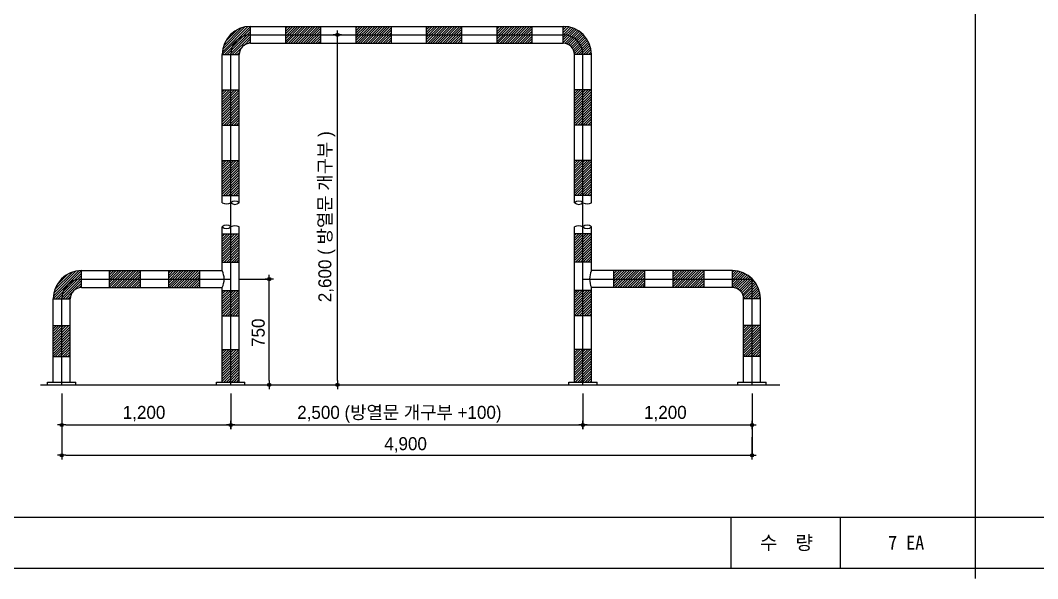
# Model space of a CAD drawing. Header units: millimetres. Extents: x 252735598 to 254973116, y 504272514 to 504550014.
# Drawn here: x 254842100 to 254890234, y 504272514 to 504298900 of the extents above; entities that cross this region are included whole.
import ezdxf

# ---------------------------------------------------------------- set-up
doc = ezdxf.new("R2010")
doc.units = ezdxf.units.MM
for name, color, linetype in [('CON', 1, 'Continuous'), ('DIM', 7, 'Continuous'), ('HATCH', 8, 'Continuous'), ('TEX', 7, 'Continuous'), ('text-1', 3, 'Continuous')]:
    doc.layers.add(name, color=color, linetype=linetype)
doc.styles.add('JAS(HY울릉도M)', font='')
doc.styles.add('울릉도M', font='')
doc.styles.get('JAS(HY울릉도M)').set_extended_font_data('Dotum')
doc.styles.get('울릉도M').set_extended_font_data('DotumChe')

msp = doc.modelspace()

# ---------------------------------------------------------------- linework, layer by layer
at = {"layer": 'CON', "color": 253}
for p, q in [((254851656.4, 504297282.6, 3333.3), (254852989.7, 504298615.9, 3333.3)), ((254851660.4, 504297404.4, 3333.3), (254852866.3, 504298610.3, 3333.3)), ((254851680.3, 504297542.2, 3333.3), (254852728.5, 504298590.4, 3333.3)), ((254851722.6, 504297702.4, 3333.3), (254852568.4, 504298548.1, 3333.3)), ((254851774.2, 504297282.6, 3333.3), (254852988.1, 504298496.5, 3333.3)), ((254851810.8, 504297908.4, 3333.3), (254852362.3, 504298459.9, 3333.3)), ((254854654.8, 504298513.2, 3333.3), (254854757.5, 504298615.9, 3333.3)), ((254854654.8, 504298277.5, 3333.3), (254854993.2, 504298615.9, 3333.3)), ((254854654.8, 504298395.4, 3333.3), (254854875.3, 504298615.9, 3333.3)), ((254854654.8, 504298041.8, 3333.3), (254855228.9, 504298615.9, 3333.3)), ((254854654.8, 504298159.7, 3333.3), (254855111, 504298615.9, 3333.3)), ((254854654.8, 504297924, 3333.3), (254855346.7, 504298615.9, 3333.3)), ((254854664.6, 504297815.9, 3333.3), (254855464.6, 504298615.9, 3333.3)), ((254854782.4, 504297815.9, 3333.3), (254855582.4, 504298615.9, 3333.3)), ((254854900.3, 504297815.9, 3333.3), (254855700.3, 504298615.9, 3333.3)), ((254855018.1, 504297815.9, 3333.3), (254855818.1, 504298615.9, 3333.3)), ((254855136, 504297815.9, 3333.3), (254855936, 504298615.9, 3333.3)), ((254855253.8, 504297815.9, 3333.3), (254856053.8, 504298615.9, 3333.3)), ((254855371.7, 504297815.9, 3333.3), (254856171.7, 504298615.9, 3333.3)), ((254855489.5, 504297815.9, 3333.3), (254856289.5, 504298615.9, 3333.3)), ((254855607.4, 504297815.9, 3333.3), (254856321.5, 504298530, 3333.3)), ((254857988.1, 504298546.7, 3333.3), (254858057.3, 504298615.9, 3333.3)), ((254857988.1, 504298311, 3333.3), (254858293, 504298615.9, 3333.3)), ((254857988.1, 504298428.9, 3333.3), (254858175.2, 504298615.9, 3333.3)), ((254857988.1, 504298075.3, 3333.3), (254858528.7, 504298615.9, 3333.3)), ((254857988.1, 504298193.2, 3333.3), (254858410.9, 504298615.9, 3333.3)), ((254857988.1, 504297839.6, 3333.3), (254858764.4, 504298615.9, 3333.3)), ((254857988.1, 504297957.5, 3333.3), (254858646.6, 504298615.9, 3333.3)), ((254858082.3, 504297815.9, 3333.3), (254858882.3, 504298615.9, 3333.3)), ((254858200.1, 504297815.9, 3333.3), (254859000.1, 504298615.9, 3333.3)), ((254858318, 504297815.9, 3333.3), (254859118, 504298615.9, 3333.3)), ((254858435.8, 504297815.9, 3333.3), (254859235.8, 504298615.9, 3333.3)), ((254858553.7, 504297815.9, 3333.3), (254859353.7, 504298615.9, 3333.3)), ((254858671.5, 504297815.9, 3333.3), (254859471.5, 504298615.9, 3333.3)), ((254858789.4, 504297815.9, 3333.3), (254859589.4, 504298615.9, 3333.3)), ((254858907.2, 504297815.9, 3333.3), (254859654.8, 504298563.5, 3333.3)), ((254859025.1, 504297815.9, 3333.3), (254859654.8, 504298445.6, 3333.3)), ((254861321.5, 504298580.2, 3333.3), (254861357.1, 504298615.9, 3333.3)), ((254861321.5, 504298344.5, 3333.3), (254861592.8, 504298615.9, 3333.3)), ((254861321.5, 504298462.4, 3333.3), (254861475, 504298615.9, 3333.3)), ((254861321.5, 504298226.7, 3333.3), (254861710.7, 504298615.9, 3333.3)), ((254861321.5, 504298108.8, 3333.3), (254861828.5, 504298615.9, 3333.3)), ((254861321.5, 504297991, 3333.3), (254861946.4, 504298615.9, 3333.3)), ((254861321.5, 504297873.1, 3333.3), (254862064.2, 504298615.9, 3333.3)), ((254861380.4, 504297814.2, 3333.3), (254862182.1, 504298615.9, 3333.3)), ((254861499.9, 504297815.9, 3333.3), (254862299.9, 504298615.9, 3333.3)), ((254861617.8, 504297815.9, 3333.3), (254862417.8, 504298615.9, 3333.3)), ((254861735.6, 504297815.9, 3333.3), (254862535.6, 504298615.9, 3333.3)), ((254861853.5, 504297815.9, 3333.3), (254862653.5, 504298615.9, 3333.3)), ((254861971.4, 504297815.9, 3333.3), (254862771.4, 504298615.9, 3333.3)), ((254862089.2, 504297815.9, 3333.3), (254862889.2, 504298615.9, 3333.3)), ((254862207.1, 504297815.9, 3333.3), (254862988.1, 504298597, 3333.3)), ((254862324.9, 504297815.9, 3333.3), (254862988.1, 504298479.1, 3333.3)), ((254864654.8, 504298378, 3333.3), (254864892.7, 504298615.9, 3333.3)), ((254864654.8, 504298495.9, 3333.3), (254864774.8, 504298615.9, 3333.3)), ((254864654.8, 504298142.3, 3333.3), (254865128.4, 504298615.9, 3333.3)), ((254864654.8, 504298260.2, 3333.3), (254865010.5, 504298615.9, 3333.3)), ((254864654.8, 504297906.6, 3333.3), (254865364.1, 504298615.9, 3333.3)), ((254864654.8, 504298024.5, 3333.3), (254865246.2, 504298615.9, 3333.3)), ((254864681.9, 504297815.9, 3333.3), (254865481.9, 504298615.9, 3333.3)), ((254864799.8, 504297815.9, 3333.3), (254865599.8, 504298615.9, 3333.3)), ((254864917.6, 504297815.9, 3333.3), (254865717.6, 504298615.9, 3333.3)), ((254865035.5, 504297815.9, 3333.3), (254865835.5, 504298615.9, 3333.3)), ((254865153.3, 504297815.9, 3333.3), (254865953.3, 504298615.9, 3333.3)), ((254865271.2, 504297815.9, 3333.3), (254866071.2, 504298615.9, 3333.3)), ((254865389, 504297815.9, 3333.3), (254866189, 504298615.9, 3333.3)), ((254865506.9, 504297815.9, 3333.3), (254866306.9, 504298615.9, 3333.3)), ((254865624.7, 504297815.9, 3333.3), (254866321.5, 504298512.6, 3333.3)), ((254867788.1, 504298565.1, 3333.3), (254867838, 504298615, 3333.3)), ((254867788.1, 504298447.2, 3333.3), (254867947.3, 504298606.4, 3333.3)), ((254867788.1, 504298329.4, 3333.3), (254868048.9, 504298590.2, 3333.3)), ((254867788.1, 504298093.7, 3333.3), (254868233.7, 504298539.3, 3333.3)), ((254867788.1, 504297975.8, 3333.3), (254868318.3, 504298506, 3333.3)), ((254867788.1, 504297858, 3333.3), (254868398.3, 504298468.1, 3333.3)), ((254867792.5, 504298215.9, 3333.3), (254868144.1, 504298567.5, 3333.3)), ((254867859.2, 504297811.2, 3333.3), (254868474, 504298426, 3333.3)), ((254851892.1, 504297282.6, 3333.3), (254852988.1, 504298378.6, 3333.3)), ((254852009.9, 504297282.6, 3333.3), (254852988.1, 504298260.8, 3333.3)), ((254852127.8, 504297282.6, 3333.3), (254852988.1, 504298142.9, 3333.3)), ((254852683.2, 504297720.2, 3333.3), (254852988.1, 504298025.1, 3333.3)), ((254855725.2, 504297815.9, 3333.3), (254856321.5, 504298412.1, 3333.3)), ((254855843.1, 504297815.9, 3333.3), (254856321.5, 504298294.3, 3333.3)), ((254855960.9, 504297815.9, 3333.3), (254856321.5, 504298176.4, 3333.3)), ((254856078.8, 504297815.9, 3333.3), (254856321.5, 504298058.6, 3333.3)), ((254859142.9, 504297815.9, 3333.3), (254859654.8, 504298327.8, 3333.3)), ((254859260.8, 504297815.9, 3333.3), (254859654.8, 504298209.9, 3333.3)), ((254859378.6, 504297815.9, 3333.3), (254859654.8, 504298092.1, 3333.3)), ((254859496.5, 504297815.9, 3333.3), (254859654.8, 504297974.2, 3333.3)), ((254862442.8, 504297815.9, 3333.3), (254862988.1, 504298361.3, 3333.3)), ((254862560.6, 504297815.9, 3333.3), (254862988.1, 504298243.4, 3333.3)), ((254862678.5, 504297815.9, 3333.3), (254862988.1, 504298125.6, 3333.3)), ((254862796.3, 504297815.9, 3333.3), (254862988.1, 504298007.7, 3333.3)), ((254865742.6, 504297815.9, 3333.3), (254866321.5, 504298394.8, 3333.3)), ((254865860.4, 504297815.9, 3333.3), (254866321.5, 504298276.9, 3333.3)), ((254865978.3, 504297815.9, 3333.3), (254866321.5, 504298159.1, 3333.3)), ((254866096.1, 504297815.9, 3333.3), (254866321.5, 504298041.2, 3333.3)), ((254867955, 504297789.1, 3333.3), (254868545.7, 504298379.8, 3333.3)), ((254868037.6, 504297754, 3333.3), (254868613.5, 504298329.8, 3333.3)), ((254868113.2, 504297711.6, 3333.3), (254868678.9, 504298277.4, 3333.3)), ((254868172.1, 504297652.7, 3333.3), (254868737.8, 504298218.4, 3333.3)), ((254868225.3, 504297588.1, 3333.3), (254868794.5, 504298157.2, 3333.3)), ((254868268.8, 504297513.7, 3333.3), (254868847.4, 504298092.3, 3333.3)), ((254868301.2, 504297428.2, 3333.3), (254868896.6, 504298023.6, 3333.3)), ((254868319.5, 504297328.7, 3333.3), (254868941.8, 504297951, 3333.3)), ((254852245.6, 504297282.6, 3333.3), (254852550.6, 504297587.5, 3333.3)), ((254852887.2, 504297806.3, 3333.3), (254852988.1, 504297907.2, 3333.3)), ((254856196.6, 504297815.9, 3333.3), (254856321.5, 504297940.7, 3333.3)), ((254859614.3, 504297815.9, 3333.3), (254859654.8, 504297856.4, 3333.3)), ((254862914.2, 504297815.9, 3333.3), (254862988.1, 504297889.9, 3333.3)), ((254866214, 504297815.9, 3333.3), (254866321.5, 504297923.4, 3333.3)), ((254868391.2, 504297282.6, 3333.3), (254868983, 504297874.3, 3333.3)), ((254868509.1, 504297282.6, 3333.3), (254869019.8, 504297793.3, 3333.3)), ((254868626.9, 504297282.6, 3333.3), (254869051.9, 504297707.6, 3333.3)), ((254868744.8, 504297282.6, 3333.3), (254869078.9, 504297616.7, 3333.3)), ((254868862.6, 504297282.6, 3333.3), (254869100.1, 504297520.1, 3333.3)), ((254852363.5, 504297282.6, 3333.3), (254852464.4, 504297383.5, 3333.3)), ((254868980.5, 504297282.6, 3333.3), (254869114.7, 504297416.8, 3333.3)), ((254851654.8, 504295513.2, 3333.3), (254851757.5, 504295615.9, 3333.3)), ((254851654.8, 504295277.5, 3333.3), (254851993.2, 504295615.9, 3333.3)), ((254851654.8, 504295395.4, 3333.3), (254851875.3, 504295615.9, 3333.3)), ((254851654.8, 504295041.8, 3333.3), (254852228.9, 504295615.9, 3333.3)), ((254851654.8, 504295159.7, 3333.3), (254852111, 504295615.9, 3333.3)), ((254851654.8, 504294924, 3333.3), (254852346.7, 504295615.9, 3333.3)), ((254851654.8, 504294806.1, 3333.3), (254852454.8, 504295606.1, 3333.3)), ((254868321.5, 504295445, 3333.3), (254868492.3, 504295615.9, 3333.3)), ((254868321.5, 504295562.9, 3333.3), (254868374.5, 504295615.9, 3333.3)), ((254868321.5, 504295209.3, 3333.3), (254868728, 504295615.9, 3333.3)), ((254868321.5, 504295327.2, 3333.3), (254868610.2, 504295615.9, 3333.3)), ((254868321.5, 504294973.6, 3333.3), (254868963.7, 504295615.9, 3333.3)), ((254868321.5, 504294855.8, 3333.3), (254869081.6, 504295615.9, 3333.3)), ((254868321.5, 504295091.5, 3333.3), (254868845.9, 504295615.9, 3333.3)), ((254868321.5, 504294737.9, 3333.3), (254869121.5, 504295537.9, 3333.3)), ((254851654.8, 504294688.3, 3333.3), (254852454.8, 504295488.3, 3333.3)), ((254851654.8, 504294570.4, 3333.3), (254852454.8, 504295370.4, 3333.3)), ((254851654.8, 504294452.6, 3333.3), (254852454.8, 504295252.6, 3333.3)), ((254851654.8, 504294334.7, 3333.3), (254852454.8, 504295134.7, 3333.3)), ((254868321.5, 504294620.1, 3333.3), (254869121.5, 504295420.1, 3333.3)), ((254868321.5, 504294502.2, 3333.3), (254869121.5, 504295302.2, 3333.3)), ((254868321.5, 504294384.4, 3333.3), (254869121.5, 504295184.4, 3333.3)), ((254868321.5, 504294266.5, 3333.3), (254869121.5, 504295066.5, 3333.3)), ((254851654.8, 504294216.9, 3333.3), (254852454.8, 504295016.9, 3333.3)), ((254851654.8, 504294099, 3333.3), (254852454.8, 504294899, 3333.3)), ((254851654.8, 504293981.2, 3333.3), (254852454.8, 504294781.2, 3333.3)), ((254851740.7, 504293949.3, 3333.3), (254852454.8, 504294663.3, 3333.3)), ((254868321.5, 504294148.7, 3333.3), (254869121.5, 504294948.7, 3333.3)), ((254868321.5, 504294030.8, 3333.3), (254869121.5, 504294830.8, 3333.3)), ((254868357.7, 504293949.3, 3333.3), (254869121.5, 504294713, 3333.3)), ((254868475.6, 504293949.3, 3333.3), (254869121.5, 504294595.1, 3333.3)), ((254851858.6, 504293949.3, 3333.3), (254852454.8, 504294545.5, 3333.3)), ((254851976.4, 504293949.3, 3333.3), (254852454.8, 504294427.6, 3333.3)), ((254852094.3, 504293949.3, 3333.3), (254852454.8, 504294309.8, 3333.3)), ((254852212.1, 504293949.3, 3333.3), (254852454.8, 504294191.9, 3333.3)), ((254868593.4, 504293949.3, 3333.3), (254869121.5, 504294477.3, 3333.3)), ((254868711.3, 504293949.3, 3333.3), (254869121.5, 504294359.4, 3333.3)), ((254868829.1, 504293949.3, 3333.3), (254869121.5, 504294241.6, 3333.3)), ((254868947, 504293949.3, 3333.3), (254869121.5, 504294123.7, 3333.3)), ((254852330, 504293949.3, 3333.3), (254852454.8, 504294074.1, 3333.3)), ((254869064.8, 504293949.3, 3333.3), (254869121.5, 504294005.9, 3333.3)), ((254851654.8, 504292213.4, 3333.3), (254851724, 504292282.6, 3333.3)), ((254851654.8, 504291977.7, 3333.3), (254851959.7, 504292282.6, 3333.3)), ((254851654.8, 504292095.6, 3333.3), (254851841.8, 504292282.6, 3333.3)), ((254851654.8, 504291742, 3333.3), (254852195.4, 504292282.6, 3333.3)), ((254851654.8, 504291859.9, 3333.3), (254852077.5, 504292282.6, 3333.3)), ((254851654.8, 504291506.3, 3333.3), (254852431.1, 504292282.6, 3333.3)), ((254851654.8, 504291624.1, 3333.3), (254852313.2, 504292282.6, 3333.3)), ((254851654.8, 504291388.4, 3333.3), (254852454.8, 504292188.4, 3333.3)), ((254868321.5, 504292145.2, 3333.3), (254868458.8, 504292282.6, 3333.3)), ((254868321.5, 504292263.1, 3333.3), (254868341, 504292282.6, 3333.3)), ((254868321.5, 504292027.4, 3333.3), (254868576.7, 504292282.6, 3333.3)), ((254868321.5, 504291909.5, 3333.3), (254868694.5, 504292282.6, 3333.3)), ((254868321.5, 504291791.7, 3333.3), (254868812.4, 504292282.6, 3333.3)), ((254868321.5, 504291673.8, 3333.3), (254868930.2, 504292282.6, 3333.3)), ((254868321.5, 504291556, 3333.3), (254869048.1, 504292282.6, 3333.3)), ((254868321.5, 504291438.1, 3333.3), (254869121.5, 504292238.1, 3333.3)), ((254851654.8, 504291270.6, 3333.3), (254852454.8, 504292070.6, 3333.3)), ((254851654.8, 504291152.7, 3333.3), (254852454.8, 504291952.7, 3333.3)), ((254851654.8, 504291034.9, 3333.3), (254852454.8, 504291834.9, 3333.3)), ((254851654.8, 504290917, 3333.3), (254852454.8, 504291717, 3333.3)), ((254868321.5, 504291320.3, 3333.3), (254869121.5, 504292120.3, 3333.3)), ((254868321.5, 504291202.4, 3333.3), (254869121.5, 504292002.4, 3333.3)), ((254868321.5, 504291084.6, 3333.3), (254869121.5, 504291884.6, 3333.3)), ((254868321.5, 504290966.7, 3333.3), (254869121.5, 504291766.7, 3333.3)), ((254851654.8, 504290799.2, 3333.3), (254852454.8, 504291599.2, 3333.3)), ((254851654.8, 504290681.3, 3333.3), (254852454.8, 504291481.3, 3333.3)), ((254851707.2, 504290615.9, 3333.3), (254852454.8, 504291363.5, 3333.3)), ((254851825.1, 504290615.9, 3333.3), (254852454.8, 504291245.6, 3333.3)), ((254868321.5, 504290848.8, 3333.3), (254869121.5, 504291648.8, 3333.3)), ((254868321.5, 504290731, 3333.3), (254869121.5, 504291531, 3333.3)), ((254868324.2, 504290615.9, 3333.3), (254869121.5, 504291413.1, 3333.3)), ((254868442.1, 504290615.9, 3333.3), (254869121.5, 504291295.3, 3333.3)), ((254851942.9, 504290615.9, 3333.3), (254852454.8, 504291127.8, 3333.3)), ((254852060.8, 504290615.9, 3333.3), (254852454.8, 504291009.9, 3333.3)), ((254852178.6, 504290615.9, 3333.3), (254852454.8, 504290892.1, 3333.3)), ((254852296.5, 504290615.9, 3333.3), (254852454.8, 504290774.2, 3333.3)), ((254868559.9, 504290615.9, 3333.3), (254869121.5, 504291177.4, 3333.3)), ((254868677.8, 504290615.9, 3333.3), (254869121.5, 504291059.6, 3333.3)), ((254868795.6, 504290615.9, 3333.3), (254869121.5, 504290941.7, 3333.3)), ((254868913.5, 504290615.9, 3333.3), (254869121.5, 504290823.9, 3333.3)), ((254852414.3, 504290615.9, 3333.3), (254852454.8, 504290656.4, 3333.3)), ((254869031.3, 504290615.9, 3333.3), (254869121.5, 504290706, 3333.3)), ((254851654.8, 504288677.9, 3333.3), (254851782.3, 504288805.4, 3333.3)), ((254851654.8, 504288560, 3333.3), (254851900.2, 504288805.4, 3333.3)), ((254851654.8, 504288442.2, 3333.3), (254852018, 504288805.4, 3333.3)), ((254851654.8, 504288324.3, 3333.3), (254852135.9, 504288805.4, 3333.3)), ((254851654.8, 504288206.5, 3333.3), (254852253.8, 504288805.4, 3333.3)), ((254851654.8, 504288088.6, 3333.3), (254852371.6, 504288805.4, 3333.3)), ((254868321.5, 504288609.7, 3333.3), (254868517.2, 504288805.4, 3333.3)), ((254868321.5, 504288727.5, 3333.3), (254868399.4, 504288805.4, 3333.3)), ((254868321.5, 504288374, 3333.3), (254868752.9, 504288805.4, 3333.3)), ((254868321.5, 504288256.1, 3333.3), (254868870.8, 504288805.4, 3333.3)), ((254868321.5, 504288491.8, 3333.3), (254868635.1, 504288805.4, 3333.3)), ((254868321.5, 504288138.3, 3333.3), (254868988.6, 504288805.4, 3333.3)), ((254868321.5, 504288020.4, 3333.3), (254869106.5, 504288805.4, 3333.3)), ((254851654.8, 504287970.8, 3333.3), (254852454.8, 504288770.8, 3333.3)), ((254851654.8, 504287852.9, 3333.3), (254852454.8, 504288652.9, 3333.3)), ((254851654.8, 504287735.1, 3333.3), (254852454.8, 504288535.1, 3333.3)), ((254851654.8, 504287617.2, 3333.3), (254852454.8, 504288417.2, 3333.3)), ((254868321.5, 504287902.6, 3333.3), (254869121.5, 504288702.6, 3333.3)), ((254868321.5, 504287784.7, 3333.3), (254869121.5, 504288584.7, 3333.3)), ((254868321.5, 504287666.9, 3333.3), (254869121.5, 504288466.9, 3333.3)), ((254868321.5, 504287549, 3333.3), (254869121.5, 504288349, 3333.3)), ((254851654.8, 504287499.4, 3333.3), (254852454.8, 504288299.4, 3333.3)), ((254851745.4, 504287472.1, 3333.3), (254852454.8, 504288181.5, 3333.3)), ((254851863.2, 504287472.1, 3333.3), (254852454.8, 504288063.7, 3333.3)), ((254851981.1, 504287472.1, 3333.3), (254852454.8, 504287945.8, 3333.3)), ((254868362.4, 504287472.1, 3333.3), (254869121.5, 504288231.2, 3333.3)), ((254868480.2, 504287472.1, 3333.3), (254869121.5, 504288113.3, 3333.3)), ((254868598.1, 504287472.1, 3333.3), (254869121.5, 504287995.5, 3333.3)), ((254868715.9, 504287472.1, 3333.3), (254869121.5, 504287877.6, 3333.3)), ((254852098.9, 504287472.1, 3333.3), (254852454.8, 504287828, 3333.3)), ((254852216.8, 504287472.1, 3333.3), (254852454.8, 504287710.1, 3333.3)), ((254852334.6, 504287472.1, 3333.3), (254852454.8, 504287592.3, 3333.3)), ((254868833.8, 504287472.1, 3333.3), (254869121.5, 504287759.8, 3333.3)), ((254868951.6, 504287472.1, 3333.3), (254869121.5, 504287641.9, 3333.3)), ((254869069.5, 504287472.1, 3333.3), (254869121.5, 504287524.1, 3333.3)), ((254843655.6, 504285738.8, 3333.3), (254844988.1, 504287071.3, 3333.3)), ((254843660.5, 504285861.5, 3333.3), (254844865.4, 504287066.4, 3333.3)), ((254843680.5, 504285999.4, 3333.3), (254844727.5, 504287046.4, 3333.3)), ((254843723, 504286159.8, 3333.3), (254844567.1, 504287003.9, 3333.3)), ((254843773.4, 504285738.8, 3333.3), (254844988.1, 504286953.5, 3333.3)), ((254843811.7, 504286366.3, 3333.3), (254844360.6, 504286915.2, 3333.3)), ((254846321.5, 504286872.6, 3333.3), (254846521, 504287072.1, 3333.3)), ((254846321.5, 504286990.4, 3333.3), (254846403.1, 504287072.1, 3333.3)), ((254846321.5, 504286636.9, 3333.3), (254846756.7, 504287072.1, 3333.3)), ((254846321.5, 504286754.7, 3333.3), (254846638.8, 504287072.1, 3333.3)), ((254846321.5, 504286401.2, 3333.3), (254846992.4, 504287072.1, 3333.3)), ((254846321.5, 504286519, 3333.3), (254846874.5, 504287072.1, 3333.3)), ((254846321.5, 504286283.3, 3333.3), (254847110.2, 504287072.1, 3333.3)), ((254846428.1, 504286272.1, 3333.3), (254847228.1, 504287072.1, 3333.3)), ((254846545.9, 504286272.1, 3333.3), (254847345.9, 504287072.1, 3333.3)), ((254846663.8, 504286272.1, 3333.3), (254847463.8, 504287072.1, 3333.3)), ((254846781.6, 504286272.1, 3333.3), (254847581.6, 504287072.1, 3333.3)), ((254846899.5, 504286272.1, 3333.3), (254847699.5, 504287072.1, 3333.3)), ((254847017.3, 504286272.1, 3333.3), (254847788.1, 504287042.9, 3333.3)), ((254847135.2, 504286272.1, 3333.3), (254847788.1, 504286925, 3333.3)), ((254849121.5, 504286844.2, 3333.3), (254849349.4, 504287072.1, 3333.3)), ((254849121.5, 504286962, 3333.3), (254849231.5, 504287072.1, 3333.3)), ((254849121.5, 504286608.5, 3333.3), (254849585.1, 504287072.1, 3333.3)), ((254849121.5, 504286726.3, 3333.3), (254849467.2, 504287072.1, 3333.3)), ((254849121.5, 504286372.8, 3333.3), (254849820.8, 504287072.1, 3333.3)), ((254849121.5, 504286490.6, 3333.3), (254849702.9, 504287072.1, 3333.3)), ((254849138.6, 504286272.1, 3333.3), (254849938.6, 504287072.1, 3333.3)), ((254849256.5, 504286272.1, 3333.3), (254850056.5, 504287072.1, 3333.3)), ((254849374.3, 504286272.1, 3333.3), (254850174.3, 504287072.1, 3333.3)), ((254849492.2, 504286272.1, 3333.3), (254850292.2, 504287072.1, 3333.3)), ((254849610, 504286272.1, 3333.3), (254850410, 504287072.1, 3333.3)), ((254849727.9, 504286272.1, 3333.3), (254850527.9, 504287072.1, 3333.3)), ((254849845.7, 504286272.1, 3333.3), (254850586.8, 504287013.2, 3333.3)), ((254849963.6, 504286272.1, 3333.3), (254850588.1, 504286896.6, 3333.3)), ((254870188.1, 504286933.3, 3333.3), (254870326.9, 504287072.1, 3333.3)), ((254870188.1, 504287051.2, 3333.3), (254870209, 504287072.1, 3333.3)), ((254870188.1, 504286697.6, 3333.3), (254870562.6, 504287072.1, 3333.3)), ((254870188.1, 504286815.5, 3333.3), (254870444.7, 504287072.1, 3333.3)), ((254870188.1, 504286461.9, 3333.3), (254870798.3, 504287072.1, 3333.3)), ((254870188.1, 504286579.8, 3333.3), (254870680.4, 504287072.1, 3333.3)), ((254870188.1, 504286344.1, 3333.3), (254870916.1, 504287072.1, 3333.3)), ((254870234, 504286272.1, 3333.3), (254871034, 504287072.1, 3333.3)), ((254870351.8, 504286272.1, 3333.3), (254871151.8, 504287072.1, 3333.3)), ((254870469.7, 504286272.1, 3333.3), (254871269.7, 504287072.1, 3333.3)), ((254870587.5, 504286272.1, 3333.3), (254871387.5, 504287072.1, 3333.3)), ((254870705.4, 504286272.1, 3333.3), (254871505.4, 504287072.1, 3333.3)), ((254870823.2, 504286272.1, 3333.3), (254871623.2, 504287072.1, 3333.3)), ((254870941.1, 504286272.1, 3333.3), (254871654.8, 504286985.8, 3333.3)), ((254872988.1, 504286904.9, 3333.3), (254873155.3, 504287072.1, 3333.3)), ((254872988.1, 504287022.8, 3333.3), (254873037.5, 504287072.1, 3333.3)), ((254872988.1, 504286551.4, 3333.3), (254873508.9, 504287072.1, 3333.3)), ((254872988.1, 504286787.1, 3333.3), (254873273.2, 504287072.1, 3333.3)), ((254872988.1, 504286433.5, 3333.3), (254873626.7, 504287072.1, 3333.3)), ((254872988.1, 504286315.6, 3333.3), (254873744.6, 504287072.1, 3333.3)), ((254872991, 504286672.1, 3333.3), (254873391, 504287072.1, 3333.3)), ((254873062.4, 504286272.1, 3333.3), (254873862.4, 504287072.1, 3333.3)), ((254873180.3, 504286272.1, 3333.3), (254873980.3, 504287072.1, 3333.3)), ((254873298.1, 504286272.1, 3333.3), (254874098.1, 504287072.1, 3333.3)), ((254873416, 504286272.1, 3333.3), (254874216, 504287072.1, 3333.3)), ((254873533.8, 504286272.1, 3333.3), (254874333.8, 504287072.1, 3333.3)), ((254873651.7, 504286272.1, 3333.3), (254874451.7, 504287072.1, 3333.3)), ((254873769.5, 504286272.1, 3333.3), (254874454.8, 504286957.4, 3333.3)), ((254875788.1, 504286994.3, 3333.3), (254875863.7, 504287069.9, 3333.3)), ((254875788.1, 504286876.5, 3333.3), (254875971.1, 504287059.5, 3333.3)), ((254875788.1, 504286758.6, 3333.3), (254876071.2, 504287041.7, 3333.3)), ((254875788.1, 504286640.8, 3333.3), (254876165.1, 504287017.7, 3333.3)), ((254875788.1, 504286522.9, 3333.3), (254876253.5, 504286988.3, 3333.3)), ((254875788.1, 504286405.1, 3333.3), (254876337, 504286953.9, 3333.3)), ((254875788.1, 504286287.2, 3333.3), (254876415.9, 504286915, 3333.3)), ((254875882.4, 504286263.7, 3333.3), (254876490.7, 504286872, 3333.3)), ((254843891.3, 504285738.8, 3333.3), (254844988.1, 504286835.6, 3333.3)), ((254844009.1, 504285738.8, 3333.3), (254844988.1, 504286717.8, 3333.3)), ((254844127, 504285738.8, 3333.3), (254844988.1, 504286599.9, 3333.3)), ((254844680.5, 504286174.4, 3333.3), (254844988.1, 504286482.1, 3333.3)), ((254847253, 504286272.1, 3333.3), (254847788.1, 504286807.2, 3333.3)), ((254847370.9, 504286272.1, 3333.3), (254847788.1, 504286689.3, 3333.3)), ((254847488.7, 504286272.1, 3333.3), (254847788.1, 504286571.5, 3333.3)), ((254847606.6, 504286272.1, 3333.3), (254847788.1, 504286453.6, 3333.3)), ((254850081.4, 504286272.1, 3333.3), (254850588.1, 504286778.8, 3333.3)), ((254850199.3, 504286272.1, 3333.3), (254850588.1, 504286660.9, 3333.3)), ((254850317.2, 504286272.1, 3333.3), (254850588.1, 504286543.1, 3333.3)), ((254850435, 504286272.1, 3333.3), (254850588.1, 504286425.2, 3333.3)), ((254871059, 504286272.1, 3333.3), (254871654.8, 504286867.9, 3333.3)), ((254871176.8, 504286272.1, 3333.3), (254871654.8, 504286750.1, 3333.3)), ((254871294.7, 504286272.1, 3333.3), (254871654.8, 504286632.2, 3333.3)), ((254871412.5, 504286272.1, 3333.3), (254871654.8, 504286514.4, 3333.3)), ((254871530.4, 504286272.1, 3333.3), (254871654.8, 504286396.5, 3333.3)), ((254873887.4, 504286272.1, 3333.3), (254874454.8, 504286839.5, 3333.3)), ((254874005.2, 504286272.1, 3333.3), (254874454.8, 504286721.7, 3333.3)), ((254874123.1, 504286272.1, 3333.3), (254874454.8, 504286603.8, 3333.3)), ((254874240.9, 504286272.1, 3333.3), (254874454.8, 504286486, 3333.3)), ((254875974.9, 504286238.3, 3333.3), (254876561.5, 504286824.9, 3333.3)), ((254876055, 504286200.5, 3333.3), (254876628.4, 504286774, 3333.3)), ((254876124.7, 504286152.4, 3333.3), (254876687.4, 504286715, 3333.3)), ((254876185.1, 504286094.9, 3333.3), (254876751.1, 504286661, 3333.3)), ((254876236.1, 504286028.1, 3333.3), (254876806.9, 504286598.9, 3333.3)), ((254876277.2, 504285951.4, 3333.3), (254876859, 504286533.1, 3333.3)), ((254876306.8, 504285863.1, 3333.3), (254876907.3, 504286463.5, 3333.3)), ((254876321.5, 504285759.9, 3333.3), (254876951.6, 504286390, 3333.3)), ((254844244.8, 504285738.8, 3333.3), (254844552.5, 504286046.4, 3333.3)), ((254844886.2, 504286262.3, 3333.3), (254844988.1, 504286364.2, 3333.3)), ((254847724.4, 504286272.1, 3333.3), (254847788.1, 504286335.8, 3333.3)), ((254851654.8, 504286085.1, 3333.3), (254851708.4, 504286138.8, 3333.3)), ((254851654.8, 504285849.4, 3333.3), (254851944.1, 504286138.8, 3333.3)), ((254851654.8, 504285967.3, 3333.3), (254851826.3, 504286138.8, 3333.3)), ((254851654.8, 504285613.7, 3333.3), (254852179.8, 504286138.8, 3333.3)), ((254851654.8, 504285731.6, 3333.3), (254852062, 504286138.8, 3333.3)), ((254851654.8, 504285378, 3333.3), (254852415.5, 504286138.8, 3333.3)), ((254851654.8, 504285495.9, 3333.3), (254852297.7, 504286138.8, 3333.3)), ((254851654.8, 504285260.2, 3333.3), (254852454.8, 504286060.2, 3333.3)), ((254851654.8, 504285142.3, 3333.3), (254852454.8, 504285942.3, 3333.3)), ((254868321.5, 504286017, 3333.3), (254868443.3, 504286138.8, 3333.3)), ((254868321.5, 504285781.3, 3333.3), (254868679, 504286138.8, 3333.3)), ((254868321.5, 504285899.1, 3333.3), (254868561.1, 504286138.8, 3333.3)), ((254868321.5, 504285545.5, 3333.3), (254868914.7, 504286138.8, 3333.3)), ((254868321.5, 504285663.4, 3333.3), (254868796.8, 504286138.8, 3333.3)), ((254868321.5, 504285427.7, 3333.3), (254869032.5, 504286138.8, 3333.3)), ((254868321.5, 504285309.8, 3333.3), (254869121.5, 504286109.8, 3333.3)), ((254868321.5, 504285192, 3333.3), (254869121.5, 504285992, 3333.3)), ((254874358.8, 504286272.1, 3333.3), (254874454.8, 504286368.1, 3333.3)), ((254876418.2, 504285738.8, 3333.3), (254876991.8, 504286312.4, 3333.3)), ((254876536, 504285738.8, 3333.3), (254877027.5, 504286230.3, 3333.3)), ((254876653.9, 504285738.8, 3333.3), (254877058.6, 504286143.4, 3333.3)), ((254876771.7, 504285738.8, 3333.3), (254877084.3, 504286051.3, 3333.3)), ((254876889.6, 504285738.8, 3333.3), (254877104.1, 504285953.3, 3333.3)), ((254844362.7, 504285738.8, 3333.3), (254844464.6, 504285840.7, 3333.3)), ((254851654.8, 504285024.5, 3333.3), (254852454.8, 504285824.5, 3333.3)), ((254851686.9, 504284938.8, 3333.3), (254852454.8, 504285706.6, 3333.3)), ((254851804.8, 504284938.8, 3333.3), (254852454.8, 504285588.8, 3333.3)), ((254851922.6, 504284938.8, 3333.3), (254852454.8, 504285470.9, 3333.3)), ((254868321.5, 504285074.1, 3333.3), (254869121.5, 504285874.1, 3333.3)), ((254868321.5, 504284956.3, 3333.3), (254869121.5, 504285756.3, 3333.3)), ((254868421.8, 504284938.8, 3333.3), (254869121.5, 504285638.4, 3333.3)), ((254868539.6, 504284938.8, 3333.3), (254869121.5, 504285520.6, 3333.3)), ((254877007.4, 504285738.8, 3333.3), (254877116.9, 504285848.3, 3333.3)), ((254852040.5, 504284938.8, 3333.3), (254852454.8, 504285353.1, 3333.3)), ((254852158.3, 504284938.8, 3333.3), (254852454.8, 504285235.2, 3333.3)), ((254852276.2, 504284938.8, 3333.3), (254852454.8, 504285117.4, 3333.3)), ((254852394, 504284938.8, 3333.3), (254852454.8, 504284999.5, 3333.3)), ((254868657.5, 504284938.8, 3333.3), (254869121.5, 504285402.7, 3333.3)), ((254868775.3, 504284938.8, 3333.3), (254869121.5, 504285284.9, 3333.3)), ((254868893.2, 504284938.8, 3333.3), (254869121.5, 504285167, 3333.3)), ((254869011, 504284938.8, 3333.3), (254869121.5, 504285049.2, 3333.3)), ((254843654.8, 504284441.6, 3333.3), (254843685.3, 504284472.1, 3333.3)), ((254843654.8, 504284205.9, 3333.3), (254843921, 504284472.1, 3333.3)), ((254843654.8, 504284323.8, 3333.3), (254843803.1, 504284472.1, 3333.3)), ((254843654.8, 504283970.2, 3333.3), (254844156.7, 504284472.1, 3333.3)), ((254843654.8, 504284088.1, 3333.3), (254844038.8, 504284472.1, 3333.3)), ((254843654.8, 504283734.5, 3333.3), (254844392.4, 504284472.1, 3333.3)), ((254843654.8, 504283852.4, 3333.3), (254844274.5, 504284472.1, 3333.3)), ((254876321.5, 504284345.7, 3333.3), (254876447.9, 504284472.1, 3333.3)), ((254876321.5, 504284227.8, 3333.3), (254876565.7, 504284472.1, 3333.3)), ((254876321.5, 504284463.5, 3333.3), (254876330, 504284472.1, 3333.3)), ((254876321.5, 504284110, 3333.3), (254876683.6, 504284472.1, 3333.3)), ((254876321.5, 504283992.1, 3333.3), (254876801.4, 504284472.1, 3333.3)), ((254876321.5, 504283874.3, 3333.3), (254876919.3, 504284472.1, 3333.3)), ((254876321.5, 504283756.4, 3333.3), (254877037.1, 504284472.1, 3333.3)), ((254843654.8, 504283616.7, 3333.3), (254844454.8, 504284416.7, 3333.3)), ((254843654.8, 504283498.8, 3333.3), (254844454.8, 504284298.8, 3333.3)), ((254843654.8, 504283381, 3333.3), (254844454.8, 504284181, 3333.3)), ((254843654.8, 504283263.1, 3333.3), (254844454.8, 504284063.1, 3333.3)), ((254876321.5, 504283638.6, 3333.3), (254877121.5, 504284438.6, 3333.3)), ((254876321.5, 504283520.7, 3333.3), (254877121.5, 504284320.7, 3333.3)), ((254876321.5, 504283402.9, 3333.3), (254877121.5, 504284202.9, 3333.3)), ((254876321.5, 504283285, 3333.3), (254877121.5, 504284085, 3333.3)), ((254843654.8, 504283145.3, 3333.3), (254844454.8, 504283945.3, 3333.3)), ((254843654.8, 504283027.4, 3333.3), (254844454.8, 504283827.4, 3333.3)), ((254843750.7, 504283005.4, 3333.3), (254844454.8, 504283709.6, 3333.3)), ((254843868.5, 504283005.4, 3333.3), (254844454.8, 504283591.7, 3333.3)), ((254876321.5, 504283167.2, 3333.3), (254877121.5, 504283967.2, 3333.3)), ((254876321.5, 504283049.3, 3333.3), (254877121.5, 504283849.3, 3333.3)), ((254876395.4, 504283005.4, 3333.3), (254877121.5, 504283731.5, 3333.3)), ((254876513.3, 504283005.4, 3333.3), (254877121.5, 504283613.6, 3333.3)), ((254843986.4, 504283005.4, 3333.3), (254844454.8, 504283473.9, 3333.3)), ((254844104.2, 504283005.4, 3333.3), (254844454.8, 504283356, 3333.3)), ((254844222.1, 504283005.4, 3333.3), (254844454.8, 504283238.2, 3333.3)), ((254844339.9, 504283005.4, 3333.3), (254844454.8, 504283120.3, 3333.3)), ((254851654.8, 504282549.6, 3333.3), (254852454.8, 504283349.6, 3333.3)), ((254851654.8, 504283256.7, 3333.3), (254851736.8, 504283338.8, 3333.3)), ((254851654.8, 504283021, 3333.3), (254851972.5, 504283338.8, 3333.3)), ((254851654.8, 504283138.9, 3333.3), (254851854.7, 504283338.8, 3333.3)), ((254851654.8, 504282903.2, 3333.3), (254852090.4, 504283338.8, 3333.3)), ((254851654.8, 504282785.3, 3333.3), (254852208.2, 504283338.8, 3333.3)), ((254851654.8, 504282667.5, 3333.3), (254852326.1, 504283338.8, 3333.3)), ((254851654.8, 504282431.8, 3333.3), (254852454.8, 504283231.8, 3333.3)), ((254851654.8, 504282313.9, 3333.3), (254852454.8, 504283113.9, 3333.3)), ((254868321.5, 504282599.3, 3333.3), (254869062.5, 504283340.3, 3333.3)), ((254868321.5, 504283188.5, 3333.3), (254868471.7, 504283338.8, 3333.3)), ((254868321.5, 504283306.4, 3333.3), (254868353.8, 504283338.8, 3333.3)), ((254868321.5, 504282952.8, 3333.3), (254868707.4, 504283338.8, 3333.3)), ((254868321.5, 504283070.7, 3333.3), (254868589.5, 504283338.8, 3333.3)), ((254868321.5, 504282717.1, 3333.3), (254868943.1, 504283338.8, 3333.3)), ((254868321.5, 504282835, 3333.3), (254868825.2, 504283338.8, 3333.3)), ((254868321.5, 504282481.4, 3333.3), (254869121.5, 504283281.4, 3333.3)), ((254868321.5, 504282363.6, 3333.3), (254869121.5, 504283163.6, 3333.3)), ((254868321.5, 504282245.7, 3333.3), (254869121.5, 504283045.7, 3333.3)), ((254876631.1, 504283005.4, 3333.3), (254877121.5, 504283495.8, 3333.3)), ((254876749, 504283005.4, 3333.3), (254877121.5, 504283377.9, 3333.3)), ((254876866.8, 504283005.4, 3333.3), (254877121.5, 504283260.1, 3333.3)), ((254876984.7, 504283005.4, 3333.3), (254877121.5, 504283142.2, 3333.3)), ((254877102.5, 504283005.4, 3333.3), (254877121.5, 504283024.4, 3333.3)), ((254851654.8, 504282196.1, 3333.3), (254852454.8, 504282996.1, 3333.3)), ((254851654.8, 504282078.2, 3333.3), (254852454.8, 504282878.2, 3333.3)), ((254851654.8, 504281960.4, 3333.3), (254852454.8, 504282760.4, 3333.3)), ((254851654.8, 504281842.5, 3333.3), (254852454.8, 504282642.5, 3333.3)), ((254868321.5, 504282127.9, 3333.3), (254869121.5, 504282927.9, 3333.3)), ((254868321.5, 504282010, 3333.3), (254869121.5, 504282810, 3333.3)), ((254868321.5, 504281892.2, 3333.3), (254869121.5, 504282692.2, 3333.3)), ((254868352.6, 504281805.4, 3333.3), (254869121.5, 504282574.3, 3333.3)), ((254851735.6, 504281805.4, 3333.3), (254852454.8, 504282524.7, 3333.3)), ((254851853.4, 504281805.4, 3333.3), (254852454.8, 504282406.8, 3333.3)), ((254851971.3, 504281805.4, 3333.3), (254852454.8, 504282289, 3333.3)), ((254852089.1, 504281805.4, 3333.3), (254852454.8, 504282171.1, 3333.3)), ((254868470.4, 504281805.4, 3333.3), (254869121.5, 504282456.5, 3333.3)), ((254868588.3, 504281805.4, 3333.3), (254869121.5, 504282338.6, 3333.3)), ((254868706.1, 504281805.4, 3333.3), (254869121.5, 504282220.8, 3333.3)), ((254868824, 504281805.4, 3333.3), (254869121.5, 504282102.9, 3333.3)), ((254852207, 504281805.4, 3333.3), (254852454.8, 504282053.2, 3333.3)), ((254852324.8, 504281805.4, 3333.3), (254852454.8, 504281935.4, 3333.3)), ((254868941.8, 504281805.4, 3333.3), (254869121.5, 504281985.1, 3333.3)), ((254869059.7, 504281805.4, 3333.3), (254869121.5, 504281867.2, 3333.3))]:
    msp.add_line(p, q, dxfattribs=at)
at = {"layer": 'CON'}
for p, q in [((254852988.1, 504297815.9, 3333.3), (254852988.1, 504298615.9, 3333.3)), ((254852988.1, 504298615.9, 3333.3), (254867788.1, 504298615.9, 3333.3)), ((254854654.8, 504297815.9, 3333.3), (254854654.8, 504298615.9, 3333.3)), ((254856321.5, 504297815.9, 3333.3), (254856321.5, 504298615.9, 3333.3)), ((254857988.1, 504297815.9, 3333.3), (254857988.1, 504298615.9, 3333.3)), ((254859654.8, 504297815.9, 3333.3), (254859654.8, 504298615.9, 3333.3)), ((254861321.5, 504297815.9, 3333.3), (254861321.5, 504298615.9, 3333.3)), ((254862988.1, 504297815.9, 3333.3), (254862988.1, 504298615.9, 3333.3)), ((254864654.8, 504297815.9, 3333.3), (254864654.8, 504298615.9, 3333.3)), ((254866321.5, 504297815.9, 3333.3), (254866321.5, 504298615.9, 3333.3)), ((254867788.1, 504297815.9, 3333.3), (254867788.1, 504298615.9, 3333.3)), ((254852988.1, 504297815.9, 3333.3), (254867788.1, 504297815.9, 3333.3)), ((254851654.8, 504297282.6, 3333.3), (254852454.8, 504297282.6, 3333.3)), ((254851654.8, 504297282.6, 3333.3), (254852454.8, 504297282.6, 3333.3)), ((254851654.8, 504290282.6, 3333.3), (254851654.8, 504297282.6, 3333.3)), ((254852454.8, 504290282.6, 3333.3), (254852454.8, 504297282.6, 3333.3)), ((254868321.5, 504290282.6, 3333.3), (254868321.5, 504297282.6, 3333.3)), ((254869121.5, 504297282.6, 3333.3), (254868321.5, 504297282.6, 3333.3)), ((254869121.5, 504290282.6, 3333.3), (254869121.5, 504297282.6, 3333.3)), ((254851654.8, 504295615.9, 3333.3), (254852454.8, 504295615.9, 3333.3)), ((254869121.5, 504295615.9, 3333.3), (254868321.5, 504295615.9, 3333.3)), ((254851654.8, 504293949.3, 3333.3), (254852454.8, 504293949.3, 3333.3)), ((254869121.5, 504293949.3, 3333.3), (254868321.5, 504293949.3, 3333.3)), ((254851654.8, 504292282.6, 3333.3), (254852454.8, 504292282.6, 3333.3)), ((254869121.5, 504292282.6, 3333.3), (254868321.5, 504292282.6, 3333.3)), ((254851654.8, 504290615.9, 3333.3), (254852454.8, 504290615.9, 3333.3)), ((254869121.5, 504290615.9, 3333.3), (254868321.5, 504290615.9, 3333.3)), ((254851654.8, 504287072.1, 3333.3), (254851654.8, 504289138.8, 3333.3)), ((254851654.8, 504288805.4, 3333.3), (254852454.8, 504288805.4, 3333.3)), ((254852454.8, 504281805.4, 3333.3), (254852454.8, 504289138.8, 3333.3)), ((254868321.5, 504281805.4, 3333.3), (254868321.5, 504289138.8, 3333.3)), ((254869121.5, 504288805.4, 3333.3), (254868321.5, 504288805.4, 3333.3)), ((254869121.5, 504287072.1, 3333.3), (254869121.5, 504289138.8, 3333.3)), ((254851654.8, 504287472.1, 3333.3), (254852454.8, 504287472.1, 3333.3)), ((254869121.5, 504287472.1, 3333.3), (254868321.5, 504287472.1, 3333.3)), ((254844988.1, 504287072.1, 3333.3), (254851654.8, 504287072.1, 3333.3)), ((254844988.1, 504286272.1, 3333.3), (254844988.1, 504287072.1, 3333.3)), ((254846321.5, 504286272.1, 3333.3), (254846321.5, 504287072.1, 3333.3)), ((254847788.1, 504286272.1, 3333.3), (254847788.1, 504287072.1, 3333.3)), ((254849121.5, 504286272.1, 3333.3), (254849121.5, 504287072.1, 3333.3)), ((254850588.1, 504286272.1, 3333.3), (254850588.1, 504287072.1, 3333.3)), ((254875788.1, 504287072.1, 3333.3), (254869121.5, 504287072.1, 3333.3)), ((254870188.1, 504286272.1, 3333.3), (254870188.1, 504287072.1, 3333.3)), ((254871654.8, 504286272.1, 3333.3), (254871654.8, 504287072.1, 3333.3)), ((254872988.1, 504286272.1, 3333.3), (254872988.1, 504287072.1, 3333.3)), ((254874454.8, 504286272.1, 3333.3), (254874454.8, 504287072.1, 3333.3)), ((254875788.1, 504286272.1, 3333.3), (254875788.1, 504287072.1, 3333.3)), ((254844988.1, 504286272.1, 3333.3), (254851654.8, 504286272.1, 3333.3)), ((254851654.8, 504281805.4, 3333.3), (254851654.8, 504286272.1, 3333.3)), ((254851654.8, 504286138.8, 3333.3), (254852454.8, 504286138.8, 3333.3)), ((254869121.5, 504286138.8, 3333.3), (254868321.5, 504286138.8, 3333.3)), ((254875788.1, 504286272.1, 3333.3), (254869121.5, 504286272.1, 3333.3)), ((254869121.5, 504281805.4, 3333.3), (254869121.5, 504286272.1, 3333.3)), ((254843654.8, 504281805.4, 3333.3), (254843654.8, 504285738.8, 3333.3)), ((254843654.8, 504285738.8, 3333.3), (254844454.8, 504285738.8, 3333.3)), ((254844454.8, 504281805.4, 3333.3), (254844454.8, 504285738.8, 3333.3)), ((254876321.5, 504281805.4, 3333.3), (254876321.5, 504285738.8, 3333.3)), ((254877121.5, 504285738.8, 3333.3), (254876321.5, 504285738.8, 3333.3)), ((254877121.5, 504281805.4, 3333.3), (254877121.5, 504285738.8, 3333.3)), ((254843654.8, 504284472.1, 3333.3), (254844454.8, 504284472.1, 3333.3)), ((254851654.8, 504284938.8, 3333.3), (254852454.8, 504284938.8, 3333.3)), ((254869121.5, 504284938.8, 3333.3), (254868321.5, 504284938.8, 3333.3)), ((254877121.5, 504284472.1, 3333.3), (254876321.5, 504284472.1, 3333.3)), ((254851654.8, 504283338.8, 3333.3), (254852454.8, 504283338.8, 3333.3)), ((254869121.5, 504283338.8, 3333.3), (254868321.5, 504283338.8, 3333.3)), ((254843654.8, 504283005.4, 3333.3), (254844454.8, 504283005.4, 3333.3)), ((254877121.5, 504283005.4, 3333.3), (254876321.5, 504283005.4, 3333.3)), ((254843388.1, 504281805.4, 3333.3), (254844721.5, 504281805.4, 3333.3)), ((254843388.1, 504281672.1, 3333.3), (254843388.1, 504281805.4, 3333.3)), ((254844721.5, 504281672.1, 3333.3), (254844721.5, 504281805.4, 3333.3)), ((254851388.1, 504281805.4, 3333.3), (254852721.5, 504281805.4, 3333.3)), ((254851388.1, 504281672.1, 3333.3), (254851388.1, 504281805.4, 3333.3)), ((254852721.5, 504281672.1, 3333.3), (254852721.5, 504281805.4, 3333.3)), ((254868054.8, 504281805.4, 3333.3), (254869388.1, 504281805.4, 3333.3)), ((254868054.8, 504281672.1, 3333.3), (254868054.8, 504281805.4, 3333.3)), ((254869388.1, 504281672.1, 3333.3), (254869388.1, 504281805.4, 3333.3)), ((254876054.8, 504281805.4, 3333.3), (254877388.1, 504281805.4, 3333.3)), ((254876054.8, 504281672.1, 3333.3), (254876054.8, 504281805.4, 3333.3)), ((254877388.1, 504281672.1, 3333.3), (254877388.1, 504281805.4, 3333.3))]:
    msp.add_line(p, q, dxfattribs=at)
at = {"layer": 'CON', "color": 3}
for p, q in [((254864654.8, 504298613.7, 3333.3), (254864657, 504298615.9, 3333.3)), ((254856314.5, 504297815.9, 3333.3), (254856321.5, 504297822.9, 3333.3)), ((254852447.8, 504293949.3, 3333.3), (254852454.8, 504293956.2, 3333.3)), ((254868711.3, 504293949.3, 3333.3), (254868721.5, 504293959.4, 3333.3)), ((254872988.1, 504286669.2, 3333.3), (254872991, 504286672.1, 3333.3)), ((254871648.2, 504286272.1, 3333.3), (254871654.8, 504286278.7, 3333.3))]:
    msp.add_line(p, q, dxfattribs=at)
at = {"layer": 'CON', "color": 1}
for p, q in [((254852988.1, 504298215.9, 3333.3), (254867788.1, 504298215.9, 3333.3)), ((254852054.8, 504281672.1, 3333.3), (254852054.8, 504297282.6, 3333.3)), ((254868721.5, 504281672.1, 3333.3), (254868721.5, 504297282.6, 3333.3)), ((254844988.1, 504286672.1, 3333.3), (254852054.8, 504286672.1, 3333.3)), ((254868721.5, 504286672.1, 3333.3), (254876721.5, 504286672.1, 3333.3)), ((254876721.5, 504281672.1, 3333.3), (254876721.5, 504286691, 3333.3)), ((254844054.8, 504281672.1, 3333.3), (254844054.8, 504285738.8, 3333.3))]:
    msp.add_line(p, q, dxfattribs=at)
at = {"layer": 'CON'}
for centre, radius, start, end in [((254852988.1, 504297282.6, 3333.3), 1333.3, 90, 180), ((254867788.1, 504297282.6, 3333.3), 1333.3, 0, 90), ((254852988.1, 504297282.6, 3333.3), 533.3, 90, 180), ((254867788.1, 504297282.6, 3333.3), 533.3, 0, 90), ((254851854.8, 504290608.6, 3333.3), 382.4, 238.46965, 301.53035), ((254852254.8, 504290072.5, 3333.3), 290.1, 46.41428, 133.58572), ((254852254.8, 504290492.7, 3333.3), 290.1, 226.41428, 313.58572), ((254868521.5, 504290072.5, 3333.3), 290.1, 46.41428, 133.58572), ((254868521.5, 504290492.7, 3333.3), 290.1, 226.41428, 313.58572), ((254868921.5, 504290608.6, 3333.3), 382.4, 238.46965, 301.53035), ((254851854.8, 504288928.6, 3333.3), 290.1, 46.41428, 133.58572), ((254851854.8, 504289348.9, 3333.3), 290.1, 226.41428, 313.58572), ((254852254.8, 504288812.8, 3333.3), 382.4, 58.46965, 121.53035), ((254868521.5, 504288812.8, 3333.3), 382.4, 58.46965, 121.53035), ((254868921.5, 504288928.6, 3333.3), 290.1, 46.41428, 133.58572), ((254868921.5, 504289348.9, 3333.3), 290.1, 226.41428, 313.58572), ((254844988.1, 504285738.8, 3333.3), 1333.3, 90, 180), ((254850776.3, 504286672.1, 3333.3), 965.3, 335.51966, 24.48034), ((254870000, 504286672.1, 3333.3), 965.3, 155.51966, 204.48034), ((254875788.1, 504285738.8, 3333.3), 1333.3, 0, 90), ((254844988.1, 504285738.8, 3333.3), 533.3, 90, 180), ((254875788.1, 504285738.8, 3333.3), 533.3, 0, 90)]:
    msp.add_arc(centre, radius, start, end, dxfattribs=at)
at = {"layer": 'CON', "color": 1}
for centre, start, end in [((254852988.1, 504297282.6, 3333.3), 90, 180), ((254867788.1, 504297282.6, 3333.3), 0, 90), ((254844988.1, 504285738.8, 3333.3), 90, 180)]:
    msp.add_arc(centre, 933.3, start, end, dxfattribs=at)
at = {"layer": 'DIM', "color": 9}
for p, q in [((254855725.4, 504298215.9, 3333.3), (254857103.2, 504298215.9, 3333.3)), ((254857103.2, 504281872.1, 3333.3), (254857103.2, 504298015.9, 3333.3)), ((254852454.8, 504286672.1, 3333.3), (254853876.7, 504286672.1, 3333.3)), ((254853876.7, 504281872.1, 3333.3), (254853876.7, 504286472.1, 3333.3)), ((254852454.8, 504281672.1, 3333.3), (254853876.7, 504281672.1, 3333.3)), ((254855725.4, 504281672.1, 3333.3), (254857103.2, 504281672.1, 3333.3)), ((254844054.8, 504281272.1, 3333.3), (254844054.8, 504278345, 3333.3)), ((254844054.8, 504281272.1, 3333.3), (254844054.8, 504279775.7, 3333.3)), ((254852054.8, 504281272.1, 3333.3), (254852054.8, 504279775.7, 3333.3)), ((254852054.8, 504281272.1, 3333.3), (254852054.8, 504279775.7, 3333.3)), ((254868721.5, 504281272.1, 3333.3), (254868721.5, 504279775.7, 3333.3)), ((254868721.5, 504281272.1, 3333.3), (254868721.5, 504279775.7, 3333.3)), ((254876721.5, 504281272.1, 3333.3), (254876721.5, 504279775.7, 3333.3)), ((254876721.5, 504281272.1, 3333.3), (254876721.5, 504278345, 3333.3)), ((254844254.8, 504279775.7, 3333.3), (254851854.8, 504279775.7, 3333.3)), ((254852254.8, 504279775.7, 3333.3), (254868521.5, 504279775.7, 3333.3)), ((254868921.5, 504279775.7, 3333.3), (254876521.5, 504279775.7, 3333.3)), ((254844254.8, 504278345, 3333.3), (254876521.5, 504278345, 3333.3))]:
    msp.add_line(p, q, dxfattribs=at)
at = {"layer": 'DIM', "color": 0}
for p, q in [((254857303.2, 504298215.9, 3333.3), (254856903.2, 504298215.9, 3333.3)), ((254857103.2, 504298015.9, 3333.3), (254857103.2, 504298415.9, 3333.3)), ((254853876.7, 504286472.1, 3333.3), (254853876.7, 504286872.1, 3333.3)), ((254854076.7, 504286672.1, 3333.3), (254853676.7, 504286672.1, 3333.3)), ((254853676.7, 504281672.1, 3333.3), (254854076.7, 504281672.1, 3333.3)), ((254853876.7, 504281872.1, 3333.3), (254853876.7, 504281472.1, 3333.3)), ((254856903.2, 504281672.1, 3333.3), (254857303.2, 504281672.1, 3333.3)), ((254857103.2, 504281872.1, 3333.3), (254857103.2, 504281472.1, 3333.3)), ((254844254.8, 504279775.7, 3333.3), (254843854.8, 504279775.7, 3333.3)), ((254844054.8, 504279975.7, 3333.3), (254844054.8, 504279575.7, 3333.3)), ((254851854.8, 504279775.7, 3333.3), (254852254.8, 504279775.7, 3333.3)), ((254852254.8, 504279775.7, 3333.3), (254851854.8, 504279775.7, 3333.3)), ((254852054.8, 504279575.7, 3333.3), (254852054.8, 504279975.7, 3333.3)), ((254852054.8, 504279975.7, 3333.3), (254852054.8, 504279575.7, 3333.3)), ((254868921.5, 504279775.7, 3333.3), (254868521.5, 504279775.7, 3333.3)), ((254868521.5, 504279775.7, 3333.3), (254868921.5, 504279775.7, 3333.3)), ((254868721.5, 504279975.7, 3333.3), (254868721.5, 504279575.7, 3333.3)), ((254868721.5, 504279575.7, 3333.3), (254868721.5, 504279975.7, 3333.3)), ((254876521.5, 504279775.7, 3333.3), (254876921.5, 504279775.7, 3333.3)), ((254876721.5, 504279575.7, 3333.3), (254876721.5, 504279975.7, 3333.3)), ((254844054.8, 504279196.7, 3333.3), (254844054.8, 504278145, 3333.3)), ((254876721.5, 504278145, 3333.3), (254876721.5, 504279196.7, 3333.3)), ((254844254.8, 504278345, 3333.3), (254843854.8, 504278345, 3333.3)), ((254876521.5, 504278345, 3333.3), (254876921.5, 504278345, 3333.3))]:
    msp.add_line(p, q, dxfattribs=at)
at = {"layer": 'DIM'}
msp.add_line((254843054.8, 504281672.1, 3333.3), (254878039.9, 504281672.1, 3333.3), dxfattribs=at)
at = {"layer": 'DIM', "color": 0}
for centre, radius in [((254857103.2, 504298215.9, 3333.3), 75), ((254857103.2, 504298215.9, 3333.3), 37.5), ((254853876.7, 504286672.1, 3333.3), 75), ((254853876.7, 504286672.1, 3333.3), 37.5), ((254853876.7, 504281672.1, 3333.3), 75), ((254853876.7, 504281672.1, 3333.3), 37.5), ((254857103.2, 504281672.1, 3333.3), 75), ((254857103.2, 504281672.1, 3333.3), 37.5), ((254844054.8, 504279775.7, 3333.3), 75), ((254844054.8, 504279775.7, 3333.3), 37.5), ((254852054.8, 504279775.7, 3333.3), 75), ((254852054.8, 504279775.7, 3333.3), 75), ((254852054.8, 504279775.7, 3333.3), 37.5), ((254852054.8, 504279775.7, 3333.3), 37.5), ((254868721.5, 504279775.7, 3333.3), 75), ((254868721.5, 504279775.7, 3333.3), 75), ((254868721.5, 504279775.7, 3333.3), 37.5), ((254868721.5, 504279775.7, 3333.3), 37.5), ((254876721.5, 504279775.7, 3333.3), 75), ((254876721.5, 504279775.7, 3333.3), 37.5), ((254844054.8, 504278345, 3333.3), 75), ((254844054.8, 504278345, 3333.3), 37.5), ((254876721.5, 504278345, 3333.3), 75), ((254876721.5, 504278345, 3333.3), 37.5)]:
    msp.add_circle(centre, radius, dxfattribs=at)
at = {"layer": 'HATCH', "color": 253}
for p, q in [((254887286.7, 504272514.2, 3333.3), (254887286.7, 504381514.2, 3333.3)), ((254814766.5, 504275413, 3333.3), (254959566.5, 504275413, 3333.3)), ((254875713, 504275413, 3333.3), (254875713.4, 504273013, 3333.3)), ((254880892.3, 504275413, 3333.3), (254880892.7, 504273013, 3333.3)), ((254814766.5, 504273013, 3333.3), (254959566.5, 504273013, 3333.3))]:
    msp.add_line(p, q, dxfattribs=at)

# ---------------------------------------------------------------- texts
at = {"layer": 'TEX', "style": '울릉도M'}
for s, p in [('수  량', (254877094.1, 504273884.1, 3333.3)), ('7 EA', (254883160.7, 504273884.1, 3333.3))]:
    msp.add_text(s, height=660, dxfattribs=at).set_placement(p)
at = {"layer": 'text-1', "style": 'JAS(HY울릉도M)'}
for s, height, p in [('2,600 ( 방열문 개구부 )', 615.385, (254856814.5, 504285580.2, 3333.3)), ('750', 615.38, (254853661.6, 504283464.2, 3333.3))]:
    msp.add_text(s, height=height, rotation=90, dxfattribs=at).set_placement(p)
for s, height, p in [('1,200', 615.38, (254846946.7, 504280064.4, 3333.3)), ('2,500 (방열문 개구부 +100)', 615.385, (254855200.2, 504280064.4, 3333.3)), ('1,200', 615.38, (254871613.3, 504280064.4, 3333.3)), ('4,900', 615.38, (254859321.5, 504278584.7, 3333.3))]:
    msp.add_text(s, height=height, dxfattribs=at).set_placement(p)

doc.saveas('drawing.dxf')
